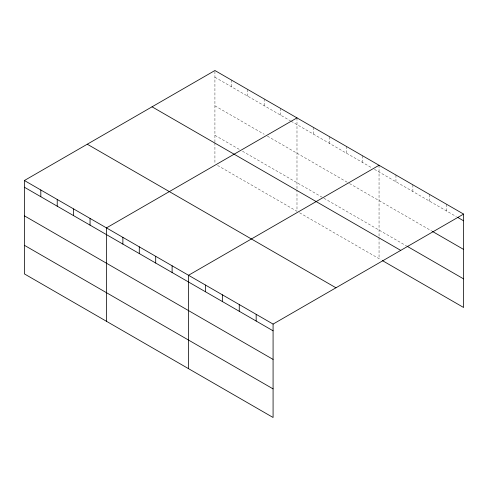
<?xml version="1.0" encoding="UTF-8"?>
<svg xmlns="http://www.w3.org/2000/svg" width="488" height="488" viewBox="0 0 488 488"><rect width="100%" height="100%" fill="white"/><g stroke="black" fill="none" stroke-linecap="round" stroke-linejoin="round"><path stroke-width="0.37" stroke-dasharray="2.44 1.83" d="M214.921 142.087L214.921 70.516M214.921 77.238L290.421 120.829M291.08 121.207L371.825 167.829M374.455 169.342L456.445 216.684M214.921 105.841L264.161 134.267M267.442 136.164L348.853 183.165M349.506 183.543L431.734 231.013M214.921 135.31L239.211 149.334M242.493 151.231L323.245 197.853M323.904 198.232L406.364 245.842M217.55 165.432L296.985 211.292L296.985 190.216M299.614 212.811L381 259.799M446.691 204.326L446.691 211.048M429.782 194.566L429.782 201.288M412.872 184.799L412.872 191.522M395.957 175.039L395.957 181.762M379.048 165.273L379.048 236.845M379.048 237.595L379.048 258.671M362.639 155.8L362.639 162.522M346.224 146.321L346.224 153.049M329.809 136.847L329.809 143.57M313.4 127.374L313.4 134.096M296.985 117.895L296.985 189.466M280.576 108.421L280.576 115.144M264.161 98.942L264.161 105.67M247.745 89.469L247.745 96.191M231.336 79.995L231.336 86.718M214.921 142.838L214.921 163.913"/><path stroke-width="0.73" d="M273.079 359.412L273.079 324.087L24.4 180.517L24.4 273.908L273.079 417.484L273.079 359.412L24.4 215.836M382.299 260.549L463.6 307.483L463.6 214.092L214.921 70.516L24.4 180.517M296.985 117.895L106.463 227.896L106.463 321.287M379.048 165.273L188.527 275.275L188.527 368.666M273.079 324.087L463.6 214.092M457.744 217.434L463.6 220.814M432.38 231.391L463.6 249.417M407.016 246.214L463.6 278.886M152.049 106.817L400.727 250.387M87.273 144.216L335.951 287.786M24.4 187.239L273.079 330.809M24.4 245.305L273.079 388.881M256.169 314.327L256.169 321.049M239.26 304.561L239.26 311.283M222.345 294.801L222.345 301.523M205.436 285.035L205.436 291.757M172.111 265.795L172.111 272.517M155.702 256.322L155.702 263.044M139.287 246.843L139.287 253.565M122.878 237.369L122.878 244.091M90.048 218.417L90.048 225.139M73.639 208.943L73.639 215.666M57.224 199.464L57.224 206.186M40.815 189.991L40.815 196.713"/></g></svg>
